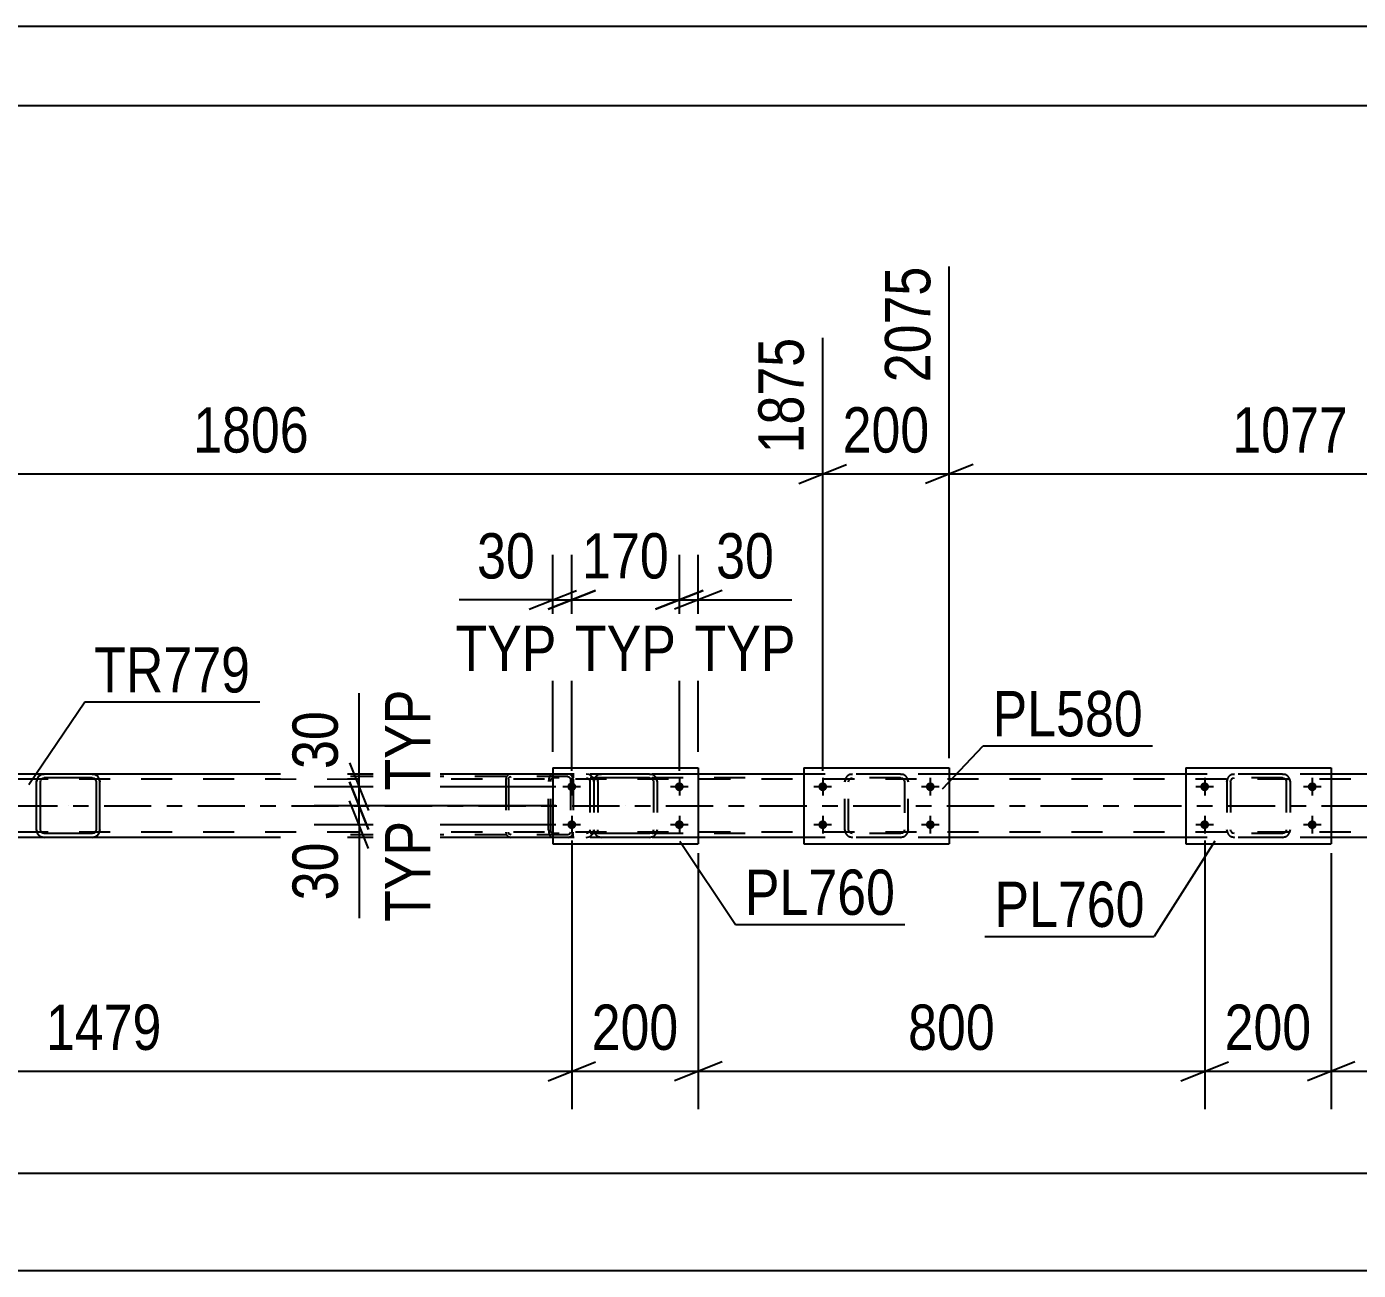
# Model space of a CAD drawing. Header units: millimetres. Extents: x -89 to 752, y -437 to 157.
# Drawn here: x 8 to 92.2, y 78.3 to 156.9 of the extents above; entities that cross this region are included whole.
import ezdxf

# ---------------------------------------------------------------- set-up
doc = ezdxf.new("R2010")
doc.units = ezdxf.units.MM
doc.linetypes.add('DXK_LINE_DOT2', pattern=[3.9198, 1.9599, -1.9599])
doc.linetypes.add('DXK_LINE_DOT3', pattern=[5.9187, 2.979, -0.9799, 0.9799, -0.9799])
doc.styles.add('Arial Narrow', font='ARIALN.TTF', dxfattribs={"height": 0.2})

# ---------------------------------------------------------------- blocks, each defined once
blk = doc.blocks.new('Unknown-318886155-1135')
at = {"color": 5, "linetype": 'Continuous'}
for p, q in [((752.099, 156.884), (-88.901, 156.884)), ((747.099, 151.884), (-83.901, 151.884))]:
    blk.add_line(p, q, dxfattribs=at)
blk = doc.blocks.new('Part-318886155-5256 - 5106')
at = {"color": 2, "linetype": 'Continuous'}
for p, q in [((81.257, 110.031), (81.257, 105.231)), ((81.257, 110.031), (90.457, 110.031)), ((90.457, 110.031), (90.457, 105.231)), ((81.257, 105.231), (90.457, 105.231))]:
    blk.add_line(p, q, dxfattribs=at)
blk = doc.blocks.new('Part-318886155-5257 - 5106')
at = {"color": 7, "linetype": 'DXK_LINE_DOT2'}
for p, q in [((84.153, 109.595), (84.337, 109.631)), ((84.337, 109.631), (84.153, 109.595)), ((87.377, 109.631), (84.337, 109.631)), ((87.377, 109.631), (87.56, 109.595)), ((87.56, 109.595), (87.377, 109.631)), ((83.857, 109.151), (83.893, 109.335)), ((83.893, 109.335), (83.857, 109.151)), ((83.857, 109.151), (83.857, 106.111)), ((84.097, 109.151), (84.115, 109.243)), ((84.097, 109.151), (84.097, 106.111)), ((84.115, 109.243), (84.167, 109.321)), ((84.167, 109.321), (84.245, 109.373)), ((84.245, 109.373), (84.337, 109.391)), ((87.377, 109.391), (84.337, 109.391)), ((87.377, 109.391), (87.469, 109.373)), ((87.469, 109.373), (87.547, 109.321)), ((87.547, 109.321), (87.599, 109.243)), ((87.599, 109.243), (87.617, 109.151)), ((87.617, 109.151), (87.617, 106.111)), ((87.82, 109.335), (87.857, 109.151)), ((87.857, 109.151), (87.82, 109.335)), ((87.857, 109.151), (87.857, 106.111)), ((83.893, 105.927), (83.857, 106.111)), ((83.857, 106.111), (83.893, 105.927)), ((84.115, 106.019), (84.097, 106.111)), ((87.617, 106.111), (87.599, 106.019)), ((87.857, 106.111), (87.82, 105.927)), ((87.82, 105.927), (87.857, 106.111)), ((84.167, 105.941), (84.115, 106.019)), ((84.337, 105.631), (84.153, 105.668)), ((84.153, 105.668), (84.337, 105.631)), ((84.245, 105.889), (84.167, 105.941)), ((84.337, 105.871), (84.245, 105.889)), ((87.377, 105.871), (84.337, 105.871)), ((87.377, 105.631), (84.337, 105.631)), ((87.469, 105.889), (87.377, 105.871)), ((87.56, 105.668), (87.377, 105.631)), ((87.377, 105.631), (87.56, 105.668)), ((87.547, 105.941), (87.469, 105.889)), ((87.599, 106.019), (87.547, 105.941))]:
    blk.add_line(p, q, dxfattribs=at)
at = {"color": 7, "linetype": 'DXK_LINE_DOT3'}
blk.add_line((85.857, 107.631), (85.857, 107.631), dxfattribs=at)
at = {"color": 7, "linetype": 'DXK_LINE_DOT2'}
for centre, start, end in [((84.337, 109.151), 112.5, 157.5), ((84.337, 109.151), 112.5, 157.5), ((87.377, 109.151), 22.5, 67.5), ((87.377, 109.151), 22.5, 67.5), ((84.337, 106.111), 202.5, 247.5), ((84.337, 106.111), 202.5, 247.5), ((87.377, 106.111), 292.5, 337.5), ((87.377, 106.111), 292.5, 337.5)]:
    blk.add_arc(centre, 0.48, start, end, dxfattribs=at)
blk = doc.blocks.new('Part-318886155-5262 - 5106')
at = {"color": 2, "linetype": 'Continuous'}
for p, q in [((41.257, 110.031), (41.257, 105.231)), ((41.257, 110.031), (50.457, 110.031)), ((50.457, 110.031), (50.457, 105.231)), ((41.257, 105.231), (50.457, 105.231))]:
    blk.add_line(p, q, dxfattribs=at)
blk = doc.blocks.new('Part-318886155-5263 - 5106')
at = {"color": 7, "linetype": 'DXK_LINE_DOT2'}
for p, q in [((44.153, 109.595), (44.337, 109.631)), ((44.337, 109.631), (44.153, 109.595)), ((47.377, 109.631), (44.337, 109.631)), ((47.377, 109.631), (47.56, 109.595)), ((47.56, 109.595), (47.377, 109.631)), ((43.857, 109.151), (43.893, 109.335)), ((43.893, 109.335), (43.857, 109.151)), ((43.857, 109.151), (43.857, 106.111)), ((44.097, 109.151), (44.115, 109.243)), ((44.097, 109.151), (44.097, 106.111)), ((44.115, 109.243), (44.167, 109.321)), ((44.167, 109.321), (44.245, 109.373)), ((44.245, 109.373), (44.337, 109.391)), ((47.377, 109.391), (44.337, 109.391)), ((47.377, 109.391), (47.469, 109.373)), ((47.469, 109.373), (47.546, 109.321)), ((47.546, 109.321), (47.598, 109.243)), ((47.598, 109.243), (47.617, 109.151)), ((47.617, 109.151), (47.617, 106.111)), ((47.82, 109.335), (47.857, 109.151)), ((47.857, 109.151), (47.82, 109.335)), ((47.857, 109.151), (47.857, 106.111)), ((43.893, 105.927), (43.857, 106.111)), ((43.857, 106.111), (43.893, 105.927)), ((44.115, 106.019), (44.097, 106.111)), ((47.617, 106.111), (47.598, 106.019)), ((47.857, 106.111), (47.82, 105.927)), ((47.82, 105.927), (47.857, 106.111)), ((44.167, 105.941), (44.115, 106.019)), ((44.337, 105.631), (44.153, 105.668)), ((44.153, 105.668), (44.337, 105.631)), ((44.245, 105.889), (44.167, 105.941)), ((44.337, 105.871), (44.245, 105.889)), ((47.377, 105.871), (44.337, 105.871)), ((47.377, 105.631), (44.337, 105.631)), ((47.469, 105.889), (47.377, 105.871)), ((47.56, 105.668), (47.377, 105.631)), ((47.377, 105.631), (47.56, 105.668)), ((47.546, 105.941), (47.469, 105.889)), ((47.598, 106.019), (47.546, 105.941))]:
    blk.add_line(p, q, dxfattribs=at)
at = {"color": 7, "linetype": 'DXK_LINE_DOT3'}
blk.add_line((45.857, 107.631), (45.857, 107.631), dxfattribs=at)
at = {"color": 7, "linetype": 'DXK_LINE_DOT2'}
for centre, start, end in [((44.337, 109.151), 112.5, 157.5), ((44.337, 109.151), 112.5, 157.5), ((47.377, 109.151), 22.5, 67.5), ((47.377, 109.151), 22.5, 67.5), ((44.337, 106.111), 202.5, 247.5), ((44.337, 106.111), 202.5, 247.5), ((47.377, 106.111), 292.5, 337.5), ((47.377, 106.111), 292.5, 337.5)]:
    blk.add_arc(centre, 0.48, start, end, dxfattribs=at)
blk = doc.blocks.new('Part-318886155-5296 - 5106')
at = {"color": 7, "linetype": 'DXK_LINE_DOT2'}
for p, q in [((42.203, 109.631), (26.874, 109.631)), ((42.203, 109.471), (26.874, 109.471)), ((38.313, 109.434), (38.287, 109.311)), ((38.47, 109.372), (38.507, 109.424)), ((38.628, 109.631), (38.497, 109.607)), ((38.507, 109.424), (38.562, 109.459)), ((38.562, 109.459), (38.628, 109.471)), ((42.334, 109.607), (42.203, 109.631)), ((42.203, 109.471), (42.268, 109.459)), ((42.268, 109.459), (42.324, 109.424)), ((42.324, 109.424), (42.361, 109.372)), ((42.544, 109.311), (42.518, 109.434)), ((38.287, 109.311), (38.287, 105.951)), ((38.457, 109.311), (38.47, 109.372)), ((38.457, 109.311), (38.457, 105.951)), ((42.361, 109.372), (42.374, 109.311)), ((42.374, 109.311), (42.374, 105.951)), ((42.544, 109.311), (42.544, 105.951)), ((42.203, 105.791), (26.874, 105.791)), ((42.203, 105.631), (26.874, 105.631)), ((38.287, 105.951), (38.313, 105.829)), ((38.47, 105.89), (38.457, 105.951)), ((38.507, 105.838), (38.47, 105.89)), ((38.497, 105.655), (38.628, 105.631)), ((38.562, 105.803), (38.507, 105.838)), ((38.628, 105.791), (38.562, 105.803)), ((42.268, 105.803), (42.203, 105.791)), ((42.203, 105.631), (42.334, 105.655)), ((42.324, 105.838), (42.268, 105.803)), ((42.361, 105.89), (42.324, 105.838)), ((42.374, 105.951), (42.361, 105.89)), ((42.518, 105.829), (42.544, 105.951))]:
    blk.add_line(p, q, dxfattribs=at)
for centre, start, end in [((38.615, 109.297), 110.75832, 155.68004), ((42.216, 109.297), 24.31996, 69.24168), ((38.615, 105.965), 204.31996, 249.24168), ((42.216, 105.965), 290.75832, 335.68004)]:
    blk.add_arc(centre, 0.331, start, end, dxfattribs=at)
blk = doc.blocks.new('Part-318886155-5303 - 5106')
at = {"color": 7, "linetype": 'DXK_LINE_DOT2'}
for p, q in [((41.076, 109.49), (41.017, 109.335)), ((41.164, 109.595), (41.076, 109.49)), ((41.268, 109.631), (41.164, 109.595)), ((53.424, 109.631), (41.268, 109.631)), ((42.544, 109.631), (42.544, 109.391)), ((43.551, 109.595), (43.359, 109.631)), ((41.017, 109.335), (40.997, 109.151)), ((40.997, 106.111), (40.997, 109.151)), ((41.132, 109.151), (41.142, 109.243)), ((41.132, 106.111), (41.132, 109.151)), ((41.142, 109.243), (41.172, 109.321)), ((41.172, 109.321), (41.216, 109.373)), ((41.216, 109.373), (41.268, 109.391)), ((53.424, 109.391), (41.268, 109.391)), ((43.359, 109.391), (43.455, 109.373)), ((43.455, 109.373), (43.537, 109.321)), ((43.537, 109.321), (43.591, 109.243)), ((43.591, 109.243), (43.61, 109.151)), ((43.61, 109.151), (43.61, 106.111)), ((43.833, 109.287), (43.823, 109.335)), ((43.862, 109.151), (43.833, 109.287)), ((43.862, 109.151), (43.862, 106.111)), ((40.997, 106.111), (41.017, 105.927)), ((41.142, 106.019), (41.132, 106.111)), ((43.61, 106.111), (43.591, 106.019)), ((43.844, 106.026), (43.862, 106.111)), ((41.017, 105.927), (41.076, 105.772)), ((41.076, 105.772), (41.164, 105.668)), ((41.172, 105.941), (41.142, 106.019)), ((41.164, 105.668), (41.268, 105.631)), ((41.216, 105.889), (41.172, 105.941)), ((41.268, 105.871), (41.216, 105.889)), ((53.424, 105.871), (41.268, 105.871)), ((53.424, 105.631), (41.268, 105.631)), ((42.544, 105.631), (42.544, 105.871)), ((43.455, 105.889), (43.359, 105.871)), ((43.359, 105.631), (43.551, 105.668)), ((43.537, 105.941), (43.455, 105.889)), ((43.591, 106.019), (43.537, 105.941)), ((43.823, 105.927), (43.844, 106.026))]:
    blk.add_line(p, q, dxfattribs=at)
for centre, start, end in [((43.373, 109.136), 23.84941, 68.8059), ((43.373, 106.126), 291.1941, 336.15059)]:
    blk.add_arc(centre, 0.492, start, end, dxfattribs=at)
blk = doc.blocks.new('Bolt-318886155-5426 - 5106')
at = {"linetype": 'Continuous'}
for points in [[(58.318, 108.55, -1), (58.318, 109.11, -1)], [(65.118, 108.55, -1), (65.118, 109.11, -1)], [(58.318, 106.15, -1), (58.318, 106.71, -1)], [(65.118, 106.15, -1), (65.118, 106.71, -1)]]:
    blk.add_hatch(color=1, dxfattribs=at).paths.add_polyline_path(points)
at = {"color": 1, "linetype": 'Continuous'}
for p, q in [((58.878, 108.83), (57.758, 108.83)), ((58.318, 109.39), (58.318, 108.27)), ((65.678, 108.83), (64.558, 108.83)), ((65.118, 109.39), (65.118, 108.27)), ((58.318, 106.99), (58.318, 105.87)), ((65.118, 106.99), (65.118, 105.87)), ((58.878, 106.43), (57.758, 106.43)), ((65.678, 106.43), (64.558, 106.43))]:
    blk.add_line(p, q, dxfattribs=at)
blk = doc.blocks.new('Part-318886155-5395 - 5106')
at = {"color": 7, "linetype": 'DXK_LINE_DOT2'}
for p, q in [((60.014, 109.594), (60.198, 109.63)), ((60.198, 109.63), (60.014, 109.594)), ((63.238, 109.63), (60.198, 109.63)), ((63.238, 109.63), (63.421, 109.594)), ((63.421, 109.594), (63.238, 109.63)), ((59.718, 109.15), (59.754, 109.334)), ((59.754, 109.334), (59.718, 109.15)), ((59.718, 106.11), (59.718, 109.15)), ((59.958, 109.15), (59.976, 109.242)), ((59.958, 106.11), (59.958, 109.15)), ((59.976, 109.242), (60.028, 109.32)), ((60.028, 109.32), (60.106, 109.372)), ((60.106, 109.372), (60.198, 109.39)), ((63.238, 109.39), (60.198, 109.39)), ((63.238, 109.39), (63.329, 109.372)), ((63.329, 109.372), (63.407, 109.32)), ((63.407, 109.32), (63.459, 109.242)), ((63.459, 109.242), (63.478, 109.15)), ((63.478, 109.15), (63.478, 106.11)), ((63.681, 109.334), (63.718, 109.15)), ((63.718, 109.15), (63.681, 109.334)), ((63.718, 106.11), (63.718, 109.15)), ((59.754, 105.927), (59.718, 106.11)), ((59.718, 106.11), (59.754, 105.927)), ((59.976, 106.018), (59.958, 106.11)), ((63.478, 106.11), (63.459, 106.018)), ((63.718, 106.11), (63.681, 105.927)), ((63.681, 105.927), (63.718, 106.11)), ((60.028, 105.941), (59.976, 106.018)), ((60.198, 105.63), (60.014, 105.667)), ((60.014, 105.667), (60.198, 105.63)), ((60.106, 105.889), (60.028, 105.941)), ((60.198, 105.87), (60.106, 105.889)), ((63.238, 105.87), (60.198, 105.87)), ((63.238, 105.63), (60.198, 105.63)), ((63.329, 105.889), (63.238, 105.87)), ((63.421, 105.667), (63.238, 105.63)), ((63.238, 105.63), (63.421, 105.667)), ((63.407, 105.941), (63.329, 105.889)), ((63.459, 106.018), (63.407, 105.941))]:
    blk.add_line(p, q, dxfattribs=at)
at = {"color": 7, "linetype": 'DXK_LINE_DOT3'}
blk.add_line((61.717, 107.63), (61.717, 107.63), dxfattribs=at)
at = {"color": 7, "linetype": 'DXK_LINE_DOT2'}
for centre, start, end in [((60.198, 109.15), 112.5, 157.5), ((60.198, 109.15), 112.5, 157.5), ((63.238, 109.15), 22.5, 67.5), ((63.238, 109.15), 22.5, 67.5), ((60.198, 106.11), 202.5, 247.5), ((60.198, 106.11), 202.5, 247.5), ((63.238, 106.11), 292.5, 337.5), ((63.238, 106.11), 292.5, 337.5)]:
    blk.add_arc(centre, 0.48, start, end, dxfattribs=at)
blk = doc.blocks.new('Part-318886155-5400 - 5106')
at = {"color": 2, "linetype": 'Continuous'}
for p, q in [((57.118, 110.03), (57.118, 105.23)), ((57.118, 110.03), (66.318, 110.03)), ((66.318, 110.03), (66.318, 105.23)), ((57.118, 105.23), (66.318, 105.23))]:
    blk.add_line(p, q, dxfattribs=at)
blk = doc.blocks.new('Part-318886155-5401 - 5106')
at = {"color": 2, "linetype": 'Continuous'}
for p, q in [((9.117, 109.63), (8.933, 109.594)), ((12.157, 109.63), (9.117, 109.63)), ((12.341, 109.594), (12.157, 109.63)), ((8.673, 109.334), (8.637, 109.15)), ((8.637, 106.11), (8.637, 109.15)), ((8.877, 109.15), (8.895, 109.242)), ((8.877, 106.11), (8.877, 109.15)), ((8.895, 109.242), (8.947, 109.32)), ((8.947, 109.32), (9.025, 109.372)), ((9.025, 109.372), (9.117, 109.39)), ((12.157, 109.39), (9.117, 109.39)), ((12.157, 109.39), (12.249, 109.372)), ((12.249, 109.372), (12.327, 109.32)), ((12.327, 109.32), (12.379, 109.242)), ((12.379, 109.242), (12.397, 109.15)), ((12.397, 109.15), (12.397, 106.11)), ((12.637, 109.15), (12.6, 109.334)), ((12.637, 106.11), (12.637, 109.15)), ((8.637, 106.11), (8.673, 105.927)), ((8.895, 106.018), (8.877, 106.11)), ((12.397, 106.11), (12.379, 106.018)), ((12.6, 105.927), (12.637, 106.11)), ((8.947, 105.941), (8.895, 106.018)), ((8.933, 105.667), (9.117, 105.63)), ((9.025, 105.889), (8.947, 105.941)), ((9.117, 105.87), (9.025, 105.889)), ((12.157, 105.87), (9.117, 105.87)), ((12.157, 105.63), (9.117, 105.63)), ((12.249, 105.889), (12.157, 105.87)), ((12.157, 105.63), (12.341, 105.667)), ((12.327, 105.941), (12.249, 105.889)), ((12.379, 106.018), (12.327, 105.941))]:
    blk.add_line(p, q, dxfattribs=at)
at = {"color": 7, "linetype": 'DXK_LINE_DOT2'}
for p, q in [((8.933, 109.594), (9.117, 109.63)), ((12.157, 109.63), (12.341, 109.594)), ((8.637, 109.15), (8.673, 109.334)), ((12.6, 109.334), (12.637, 109.15)), ((8.673, 105.927), (8.637, 106.11)), ((12.637, 106.11), (12.6, 105.927)), ((9.117, 105.63), (8.933, 105.667)), ((12.341, 105.667), (12.157, 105.63))]:
    blk.add_line(p, q, dxfattribs=at)
at = {"color": 7, "linetype": 'DXK_LINE_DOT3'}
blk.add_line((10.637, 107.63), (10.637, 107.63), dxfattribs=at)
at = {"color": 2, "linetype": 'Continuous'}
for centre, start, end in [((9.117, 109.15), 112.5, 157.5), ((12.157, 109.15), 22.5, 67.5), ((9.117, 106.11), 202.5, 247.5), ((12.157, 106.11), 292.5, 337.5)]:
    blk.add_arc(centre, 0.48, start, end, dxfattribs=at)
at = {"color": 7, "linetype": 'DXK_LINE_DOT2'}
for centre, start, end in [((9.117, 109.15), 112.5, 157.5), ((12.157, 109.15), 22.5, 67.5), ((9.117, 106.11), 202.5, 247.5), ((12.157, 106.11), 292.5, 337.5)]:
    blk.add_arc(centre, 0.48, start, end, dxfattribs=at)
blk = doc.blocks.new('Bolt-318886155-5425 - 5106')
at = {"linetype": 'Continuous'}
for points in [[(82.457, 108.551, -1), (82.457, 109.111, -1)], [(89.257, 108.551, -1), (89.257, 109.111, -1)], [(82.457, 106.151, -1), (82.457, 106.711, -1)], [(89.257, 106.151, -1), (89.257, 106.711, -1)]]:
    blk.add_hatch(color=1, dxfattribs=at).paths.add_polyline_path(points)
at = {"color": 1, "linetype": 'Continuous'}
for p, q in [((83.017, 108.831), (81.897, 108.831)), ((82.457, 109.391), (82.457, 108.271)), ((89.817, 108.831), (88.697, 108.831)), ((89.257, 109.391), (89.257, 108.271)), ((82.457, 106.991), (82.457, 105.871)), ((89.257, 106.991), (89.257, 105.871)), ((83.017, 106.431), (81.897, 106.431)), ((89.817, 106.431), (88.697, 106.431))]:
    blk.add_line(p, q, dxfattribs=at)
blk = doc.blocks.new('Bolt-318886155-5427 - 5106')
at = {"linetype": 'Continuous'}
for points in [[(42.457, 108.551, -1), (42.457, 109.111, -1)], [(49.257, 108.551, -1), (49.257, 109.111, -1)], [(42.457, 106.151, -1), (42.457, 106.711, -1)], [(49.257, 106.151, -1), (49.257, 106.711, -1)]]:
    blk.add_hatch(color=1, dxfattribs=at).paths.add_polyline_path(points)
at = {"color": 1, "linetype": 'Continuous'}
for p, q in [((43.017, 108.831), (41.897, 108.831)), ((42.457, 109.391), (42.457, 108.271)), ((49.817, 108.831), (48.697, 108.831)), ((49.257, 109.391), (49.257, 108.271)), ((42.457, 106.991), (42.457, 105.871)), ((49.257, 106.991), (49.257, 105.871)), ((43.017, 106.431), (41.897, 106.431)), ((49.817, 106.431), (48.697, 106.431))]:
    blk.add_line(p, q, dxfattribs=at)
blk = doc.blocks.new('Part-318886155-5453 - 5106')
at = {"color": 2, "linetype": 'Continuous'}
for p, q in [((41.257, 109.631), (7.38, 109.631)), ((57.118, 109.631), (50.457, 109.631)), ((81.257, 109.631), (66.318, 109.631)), ((108.198, 109.631), (90.457, 109.631)), ((9.113, 105.631), (7.38, 105.631)), ((41.257, 105.631), (12.161, 105.631)), ((57.118, 105.631), (50.457, 105.631)), ((81.257, 105.631), (66.318, 105.631)), ((108.198, 105.631), (90.457, 105.631))]:
    blk.add_line(p, q, dxfattribs=at)
at = {"color": 7, "linetype": 'DXK_LINE_DOT2'}
for p, q in [((50.457, 109.631), (41.257, 109.631)), ((66.318, 109.631), (57.118, 109.631)), ((90.457, 109.631), (81.257, 109.631)), ((660.055, 109.311), (-16.695, 109.311)), ((660.055, 105.951), (-16.695, 105.951)), ((12.161, 105.631), (9.113, 105.631)), ((50.457, 105.631), (41.257, 105.631)), ((66.318, 105.631), (57.118, 105.631)), ((90.457, 105.631), (81.257, 105.631))]:
    blk.add_line(p, q, dxfattribs=at)
at = {"color": 7, "linetype": 'DXK_LINE_DOT3'}
blk.add_line((-16.695, 107.631), (660.055, 107.631), dxfattribs=at)
blk = doc.blocks.new('StraightDimension-318886155-18576 - 5106')
at = {"color": 7, "linetype": 'Continuous'}
for p, q in [((66.317, 110.631), (66.317, 141.72)), ((109.398, 109.83), (109.398, 137.22)), ((67.817, 129.207), (64.817, 128.007)), ((107.898, 128.007), (110.898, 129.207)), ((66.317, 128.607), (109.398, 128.607))]:
    blk.add_line(p, q, dxfattribs=at)
at = {"color": 0}
blk.add_wipeout([(92.114, 129.357), (92.114, 133.557), (83.602, 133.557), (83.602, 129.357)], dxfattribs=at)
at = {"color": 3, "style": 'Arial Narrow'}
blk.add_text('1077', height=2.8633, dxfattribs=at).set_placement((84.202, 129.957))
at = {"color": 0, "linetype": 'Continuous'}
blk.add_wipeout([(108.798, 137.82), (104.598, 137.82), (104.598, 129.307), (108.798, 129.307)], dxfattribs=at)
at = {"color": 3, "linetype": 'Continuous', "style": 'Arial Narrow'}
blk.add_text('3152', height=2.8633, rotation=90.00021, dxfattribs=at).set_placement((108.198, 129.907))
blk = doc.blocks.new('StraightDimension-318886155-5507 - 5106')
at = {"color": 7, "linetype": 'Continuous'}
blk.add_line((-16.695, 84.399), (698.695, 84.399), dxfattribs=at)
blk = doc.blocks.new('StraightDimension-318886155-18578 - 5106')
at = {"color": 7, "linetype": 'Continuous'}
for p, q in [((-13.939, 113.44), (-13.939, 141.363)), ((58.317, 109.83), (58.317, 137.22)), ((-12.439, 129.207), (-15.439, 128.007)), ((56.817, 128.007), (59.817, 129.207)), ((-13.939, 128.607), (58.317, 128.607))]:
    blk.add_line(p, q, dxfattribs=at)
at = {"color": 0}
blk.add_wipeout([(26.445, 129.357), (26.445, 133.557), (17.933, 133.557), (17.933, 129.357)], dxfattribs=at)
at = {"color": 3, "style": 'Arial Narrow'}
blk.add_text('1806', height=2.8633, dxfattribs=at).set_placement((18.533, 129.957))
at = {"color": 0, "linetype": 'Continuous'}
blk.add_wipeout([(57.717, 137.82), (53.517, 137.82), (53.517, 129.307), (57.717, 129.307)], dxfattribs=at)
at = {"color": 3, "linetype": 'Continuous', "style": 'Arial Narrow'}
blk.add_text('1875', height=2.8633, rotation=90.00021, dxfattribs=at).set_placement((57.117, 129.907))
blk = doc.blocks.new('StraightDimension-318886155-5595 - 5106')
at = {"color": 7, "linetype": 'Continuous'}
for p, q in [((82.457, 105.431), (82.457, 88.444)), ((50.457, 104.631), (50.457, 88.444)), ((51.957, 91.444), (48.957, 90.244)), ((80.957, 90.244), (83.957, 91.444)), ((50.457, 90.844), (82.457, 90.844))]:
    blk.add_line(p, q, dxfattribs=at)
at = {"color": 0}
blk.add_wipeout([(69.799, 91.594), (69.799, 95.794), (63.115, 95.794), (63.115, 91.594)], dxfattribs=at)
at = {"color": 3, "style": 'Arial Narrow'}
blk.add_text('800', height=2.8633, dxfattribs=at).set_placement((63.715, 92.194))
blk = doc.blocks.new('StraightDimension-318886155-6279 - 5106')
at = {"color": 7, "linetype": 'Continuous'}
for p, q in [((28.422, 109.131), (29.622, 106.131)), ((29.622, 104.931), (28.422, 107.931)), ((41.457, 107.631), (26.172, 107.631)), ((29.022, 106.431), (29.022, 107.631)), ((41.457, 106.431), (26.172, 106.431)), ((29.022, 106.431), (29.022, 100.525)), ((29.022, 106.431), (29.022, 100.525))]:
    blk.add_line(p, q, dxfattribs=at)
at = {"color": 0, "linetype": 'Continuous'}
blk.add_wipeout([(34.122, 107.273), (29.922, 107.273), (29.922, 99.683), (34.122, 99.683)], dxfattribs=at)
at = {"color": 0}
blk.add_wipeout([(28.272, 105.906), (24.072, 105.906), (24.072, 101.05), (28.272, 101.05)], dxfattribs=at)
at = {"color": 3, "linetype": 'Continuous', "style": 'Arial Narrow'}
blk.add_text('TYP', height=2.8633, rotation=90.00021, dxfattribs=at).set_placement((33.522, 100.283))
at = {"color": 3, "style": 'Arial Narrow'}
blk.add_text('30', height=2.8633, rotation=90.00021, dxfattribs=at).set_placement((27.672, 101.65))
blk = doc.blocks.new('StraightDimension-318886155-6300 - 5106')
at = {"color": 7, "linetype": 'Continuous'}
for p, q in [((41.257, 111.031), (41.257, 123.496)), ((42.457, 109.831), (42.457, 123.496)), ((39.757, 120.046), (42.757, 121.246)), ((43.957, 121.246), (40.957, 120.046)), ((41.257, 120.646), (35.35, 120.646)), ((41.257, 120.646), (35.35, 120.646)), ((41.257, 120.646), (42.457, 120.646))]:
    blk.add_line(p, q, dxfattribs=at)
at = {"color": 0}
blk.add_wipeout([(40.732, 121.396), (40.732, 125.596), (35.875, 125.596), (35.875, 121.396)], dxfattribs=at)
at = {"color": 0, "linetype": 'Continuous'}
blk.add_wipeout([(42.098, 115.546), (42.098, 119.746), (34.509, 119.746), (34.509, 115.546)], dxfattribs=at)
at = {"color": 3, "style": 'Arial Narrow'}
blk.add_text('30', height=2.8633, dxfattribs=at).set_placement((36.475, 121.996))
at = {"color": 3, "linetype": 'Continuous', "style": 'Arial Narrow'}
blk.add_text('TYP', height=2.8633, dxfattribs=at).set_placement((35.109, 116.146))
blk = doc.blocks.new('StraightDimension-318886155-6320 - 5106')
at = {"color": 7, "linetype": 'Continuous'}
for p, q in [((49.257, 109.831), (49.257, 123.496)), ((50.457, 111.031), (50.457, 123.496)), ((47.757, 120.046), (50.757, 121.246)), ((51.957, 121.246), (48.957, 120.046)), ((49.257, 120.646), (50.457, 120.646)), ((50.457, 120.646), (56.363, 120.646)), ((50.457, 120.646), (56.363, 120.646))]:
    blk.add_line(p, q, dxfattribs=at)
at = {"color": 0}
blk.add_wipeout([(55.838, 121.396), (55.838, 125.596), (50.982, 125.596), (50.982, 121.396)], dxfattribs=at)
at = {"color": 0, "linetype": 'Continuous'}
blk.add_wipeout([(57.205, 115.546), (57.205, 119.746), (49.615, 119.746), (49.615, 115.546)], dxfattribs=at)
at = {"color": 3, "style": 'Arial Narrow'}
blk.add_text('30', height=2.8633, dxfattribs=at).set_placement((51.582, 121.996))
at = {"color": 3, "linetype": 'Continuous', "style": 'Arial Narrow'}
blk.add_text('TYP', height=2.8633, dxfattribs=at).set_placement((50.215, 116.146))
blk = doc.blocks.new('StraightDimension-318886155-5528 - 5106')
at = {"color": 7, "linetype": 'Continuous'}
blk.add_line((-17.335, 78.255), (699.335, 78.255), dxfattribs=at)
blk = doc.blocks.new('StraightDimension-318886155-5574 - 5106')
at = {"color": 7, "linetype": 'Continuous'}
for p, q in [((42.457, 105.431), (42.457, 88.444)), ((-16.695, 104.631), (-16.695, 88.444)), ((-15.195, 91.444), (-18.195, 90.244)), ((40.957, 90.244), (43.957, 91.444)), ((-16.695, 90.844), (42.457, 90.844))]:
    blk.add_line(p, q, dxfattribs=at)
at = {"color": 0}
blk.add_wipeout([(17.137, 91.594), (17.137, 95.794), (8.625, 95.794), (8.625, 91.594)], dxfattribs=at)
at = {"color": 3, "style": 'Arial Narrow'}
blk.add_text('1479', height=2.8633, dxfattribs=at).set_placement((9.225, 92.194))
blk = doc.blocks.new('StraightDimension-318886155-5580 - 5106')
at = {"color": 7, "linetype": 'Continuous'}
for p, q in [((42.457, 105.431), (42.457, 88.444)), ((50.457, 104.631), (50.457, 88.444)), ((40.957, 90.244), (43.957, 91.444)), ((51.957, 91.444), (48.957, 90.244)), ((42.457, 90.844), (50.457, 90.844))]:
    blk.add_line(p, q, dxfattribs=at)
at = {"color": 0}
blk.add_wipeout([(49.799, 91.594), (49.799, 95.794), (43.114, 95.794), (43.114, 91.594)], dxfattribs=at)
at = {"color": 3, "style": 'Arial Narrow'}
blk.add_text('200', height=2.8633, dxfattribs=at).set_placement((43.714, 92.194))
blk = doc.blocks.new('StraightDimension-318886155-5610 - 5106')
at = {"color": 7, "linetype": 'Continuous'}
for p, q in [((82.457, 105.431), (82.457, 88.444)), ((90.457, 104.631), (90.457, 88.444)), ((80.957, 90.244), (83.957, 91.444)), ((91.957, 91.444), (88.957, 90.244)), ((82.457, 90.844), (90.457, 90.844))]:
    blk.add_line(p, q, dxfattribs=at)
at = {"color": 0}
blk.add_wipeout([(89.799, 91.594), (89.799, 95.794), (83.115, 95.794), (83.115, 91.594)], dxfattribs=at)
at = {"color": 3, "style": 'Arial Narrow'}
blk.add_text('200', height=2.8633, dxfattribs=at).set_placement((83.715, 92.194))
blk = doc.blocks.new('StraightDimension-318886155-5625 - 5106')
at = {"color": 7, "linetype": 'Continuous'}
for p, q in [((122.459, 105.431), (122.459, 88.444)), ((90.457, 104.631), (90.457, 88.444)), ((91.957, 91.444), (88.957, 90.244)), ((120.959, 90.244), (123.959, 91.444)), ((90.457, 90.844), (122.459, 90.844))]:
    blk.add_line(p, q, dxfattribs=at)
at = {"color": 0}
blk.add_wipeout([(109.8, 91.594), (109.8, 95.794), (103.116, 95.794), (103.116, 91.594)], dxfattribs=at)
at = {"color": 3, "style": 'Arial Narrow'}
blk.add_text('800', height=2.8633, dxfattribs=at).set_placement((103.716, 92.194))
blk = doc.blocks.new('StraightDimension-318886155-6289 - 5106')
at = {"color": 7, "linetype": 'Continuous'}
for p, q in [((29.022, 108.831), (29.022, 114.737)), ((29.022, 108.831), (29.022, 114.737)), ((28.422, 110.331), (29.622, 107.331)), ((41.457, 108.831), (26.172, 108.831)), ((29.622, 106.131), (28.422, 109.131)), ((29.022, 107.631), (29.022, 108.831)), ((41.457, 107.631), (26.172, 107.631))]:
    blk.add_line(p, q, dxfattribs=at)
at = {"color": 0, "linetype": 'Continuous'}
blk.add_wipeout([(34.122, 115.579), (29.922, 115.579), (29.922, 107.989), (34.122, 107.989)], dxfattribs=at)
at = {"color": 0}
blk.add_wipeout([(28.272, 114.212), (24.072, 114.212), (24.072, 109.356), (28.272, 109.356)], dxfattribs=at)
at = {"color": 3, "linetype": 'Continuous', "style": 'Arial Narrow'}
blk.add_text('TYP', height=2.8633, rotation=90.00021, dxfattribs=at).set_placement((33.522, 108.589))
at = {"color": 3, "style": 'Arial Narrow'}
blk.add_text('30', height=2.8633, rotation=90.00021, dxfattribs=at).set_placement((27.672, 109.956))
blk = doc.blocks.new('StraightDimension-318886155-6310 - 5106')
at = {"color": 7, "linetype": 'Continuous'}
for p, q in [((42.457, 109.831), (42.457, 123.496)), ((49.257, 109.831), (49.257, 123.496)), ((40.957, 120.046), (43.957, 121.246)), ((50.757, 121.246), (47.757, 120.046)), ((42.457, 120.646), (49.257, 120.646))]:
    blk.add_line(p, q, dxfattribs=at)
at = {"color": 0}
blk.add_wipeout([(49.199, 121.396), (49.199, 125.596), (42.514, 125.596), (42.514, 121.396)], dxfattribs=at)
at = {"color": 0, "linetype": 'Continuous'}
blk.add_wipeout([(49.652, 115.546), (49.652, 119.746), (42.062, 119.746), (42.062, 115.546)], dxfattribs=at)
at = {"color": 3, "style": 'Arial Narrow'}
blk.add_text('170', height=2.8633, dxfattribs=at).set_placement((43.114, 121.996))
at = {"color": 3, "linetype": 'Continuous', "style": 'Arial Narrow'}
blk.add_text('TYP', height=2.8633, dxfattribs=at).set_placement((42.662, 116.146))
blk = doc.blocks.new('StraightDimension-318886155-18577 - 5106')
at = {"color": 7, "linetype": 'Continuous'}
for p, q in [((66.317, 110.631), (66.317, 141.72)), ((58.317, 109.83), (58.317, 137.22)), ((56.817, 128.007), (59.817, 129.207)), ((67.817, 129.207), (64.817, 128.007)), ((58.317, 128.607), (66.317, 128.607))]:
    blk.add_line(p, q, dxfattribs=at)
at = {"color": 0}
blk.add_wipeout([(65.66, 129.357), (65.66, 133.557), (58.975, 133.557), (58.975, 129.357)], dxfattribs=at)
at = {"color": 3, "style": 'Arial Narrow'}
blk.add_text('200', height=2.8633, dxfattribs=at).set_placement((59.575, 129.957))
at = {"color": 0, "linetype": 'Continuous'}
blk.add_wipeout([(65.717, 142.32), (61.517, 142.32), (61.518, 133.807), (65.718, 133.807)], dxfattribs=at)
at = {"color": 3, "linetype": 'Continuous', "style": 'Arial Narrow'}
blk.add_text('2075', height=2.8633, rotation=90.00021, dxfattribs=at).set_placement((65.117, 134.407))
blk = doc.blocks.new('Mark-318886155-5252 - 5106')
at = {"color": 30, "linetype": 'Continuous'}
for p in [(83.109, 105.38), (68.571, 99.368)]:
    blk.add_line(p, (79.275, 99.368), dxfattribs=at)
at = {"color": 0}
blk.add_wipeout([(78.675, 99.968), (78.675, 102.968), (69.171, 102.968), (69.171, 99.968)], dxfattribs=at)
blk.add_wipeout([(78.675, 99.968), (78.675, 102.968), (69.171, 102.968), (69.171, 99.968)], dxfattribs=at)
at = {"color": 3, "style": 'Arial Narrow'}
blk.add_text('PL760', height=2.8633, dxfattribs=at).set_placement((69.171, 99.968))
blk = doc.blocks.new('Mark-318886155-5258 - 5106')
at = {"color": 30, "linetype": 'Continuous'}
for p, q in [((49.285, 105.394), (52.798, 100.13)), ((52.798, 100.13), (63.502, 100.13))]:
    blk.add_line(p, q, dxfattribs=at)
at = {"color": 0}
blk.add_wipeout([(62.902, 100.73), (62.902, 103.73), (53.398, 103.73), (53.398, 100.73)], dxfattribs=at)
blk.add_wipeout([(62.902, 100.73), (62.902, 103.73), (53.398, 103.73), (53.398, 100.73)], dxfattribs=at)
at = {"color": 3, "style": 'Arial Narrow'}
blk.add_text('PL760', height=2.8633, dxfattribs=at).set_placement((53.398, 100.73))
blk = doc.blocks.new('Mark-318886155-5396 - 5106')
at = {"color": 30, "linetype": 'Continuous'}
for p, q in [((65.892, 108.706), (68.455, 111.419)), ((68.455, 111.419), (79.159, 111.419))]:
    blk.add_line(p, q, dxfattribs=at)
at = {"color": 0}
blk.add_wipeout([(78.559, 112.019), (78.559, 115.019), (69.055, 115.019), (69.055, 112.019)], dxfattribs=at)
blk.add_wipeout([(78.559, 112.019), (78.559, 115.019), (69.055, 115.019), (69.055, 112.019)], dxfattribs=at)
at = {"color": 3, "style": 'Arial Narrow'}
blk.add_text('PL580', height=2.8633, dxfattribs=at).set_placement((69.055, 112.019))
blk = doc.blocks.new('Mark-318886155-5449 - 5106')
at = {"color": 30, "linetype": 'Continuous'}
for p, q in [((8.155, 108.981), (11.679, 114.19)), ((11.679, 114.19), (22.743, 114.19))]:
    blk.add_line(p, q, dxfattribs=at)
at = {"color": 0}
blk.add_wipeout([(22.143, 114.79), (22.143, 117.79), (12.279, 117.79), (12.279, 114.79)], dxfattribs=at)
blk.add_wipeout([(22.143, 114.79), (22.143, 117.79), (12.279, 117.79), (12.279, 114.79)], dxfattribs=at)
at = {"color": 3, "style": 'Arial Narrow'}
blk.add_text('TR779', height=2.8633, dxfattribs=at).set_placement((12.279, 114.79))

msp = doc.modelspace()

# ---------------------------------------------------------------- block references
for name in ['Unknown-318886155-1135', 'Part-318886155-5453 - 5106', 'Part-318886155-5401 - 5106', 'Part-318886155-5296 - 5106', 'Part-318886155-5303 - 5106', 'Part-318886155-5262 - 5106', 'Part-318886155-5263 - 5106', 'Part-318886155-5400 - 5106', 'Part-318886155-5395 - 5106', 'Part-318886155-5256 - 5106', 'Part-318886155-5257 - 5106', 'Bolt-318886155-5427 - 5106', 'Bolt-318886155-5426 - 5106', 'Bolt-318886155-5425 - 5106']:
    msp.add_blockref(name, (0, 0))

# ---------------------------------------------------------------- next in the draw order: block references
for name in ['StraightDimension-318886155-18576 - 5106', 'StraightDimension-318886155-18578 - 5106', 'StraightDimension-318886155-5507 - 5106']:
    msp.add_blockref(name, (0, 0))

# ---------------------------------------------------------------- next in the draw order: block references
for name in ['StraightDimension-318886155-6300 - 5106', 'StraightDimension-318886155-6320 - 5106', 'Mark-318886155-5449 - 5106', 'StraightDimension-318886155-6279 - 5106', 'StraightDimension-318886155-5595 - 5106']:
    msp.add_blockref(name, (0, 0))

# ---------------------------------------------------------------- next in the draw order: block references
for name in ['StraightDimension-318886155-18577 - 5106', 'StraightDimension-318886155-6289 - 5106', 'StraightDimension-318886155-5528 - 5106']:
    msp.add_blockref(name, (0, 0))

# ---------------------------------------------------------------- next in the draw order: block references
for name in ['StraightDimension-318886155-6310 - 5106', 'Mark-318886155-5396 - 5106', 'StraightDimension-318886155-5574 - 5106', 'StraightDimension-318886155-5610 - 5106']:
    msp.add_blockref(name, (0, 0))

# ---------------------------------------------------------------- next in the draw order: block references
for name in ['StraightDimension-318886155-5580 - 5106', 'Mark-318886155-5252 - 5106', 'StraightDimension-318886155-5625 - 5106']:
    msp.add_blockref(name, (0, 0))

# ---------------------------------------------------------------- next in the draw order: block references
msp.add_blockref('Mark-318886155-5258 - 5106', (0, 0))

doc.saveas('drawing.dxf')
